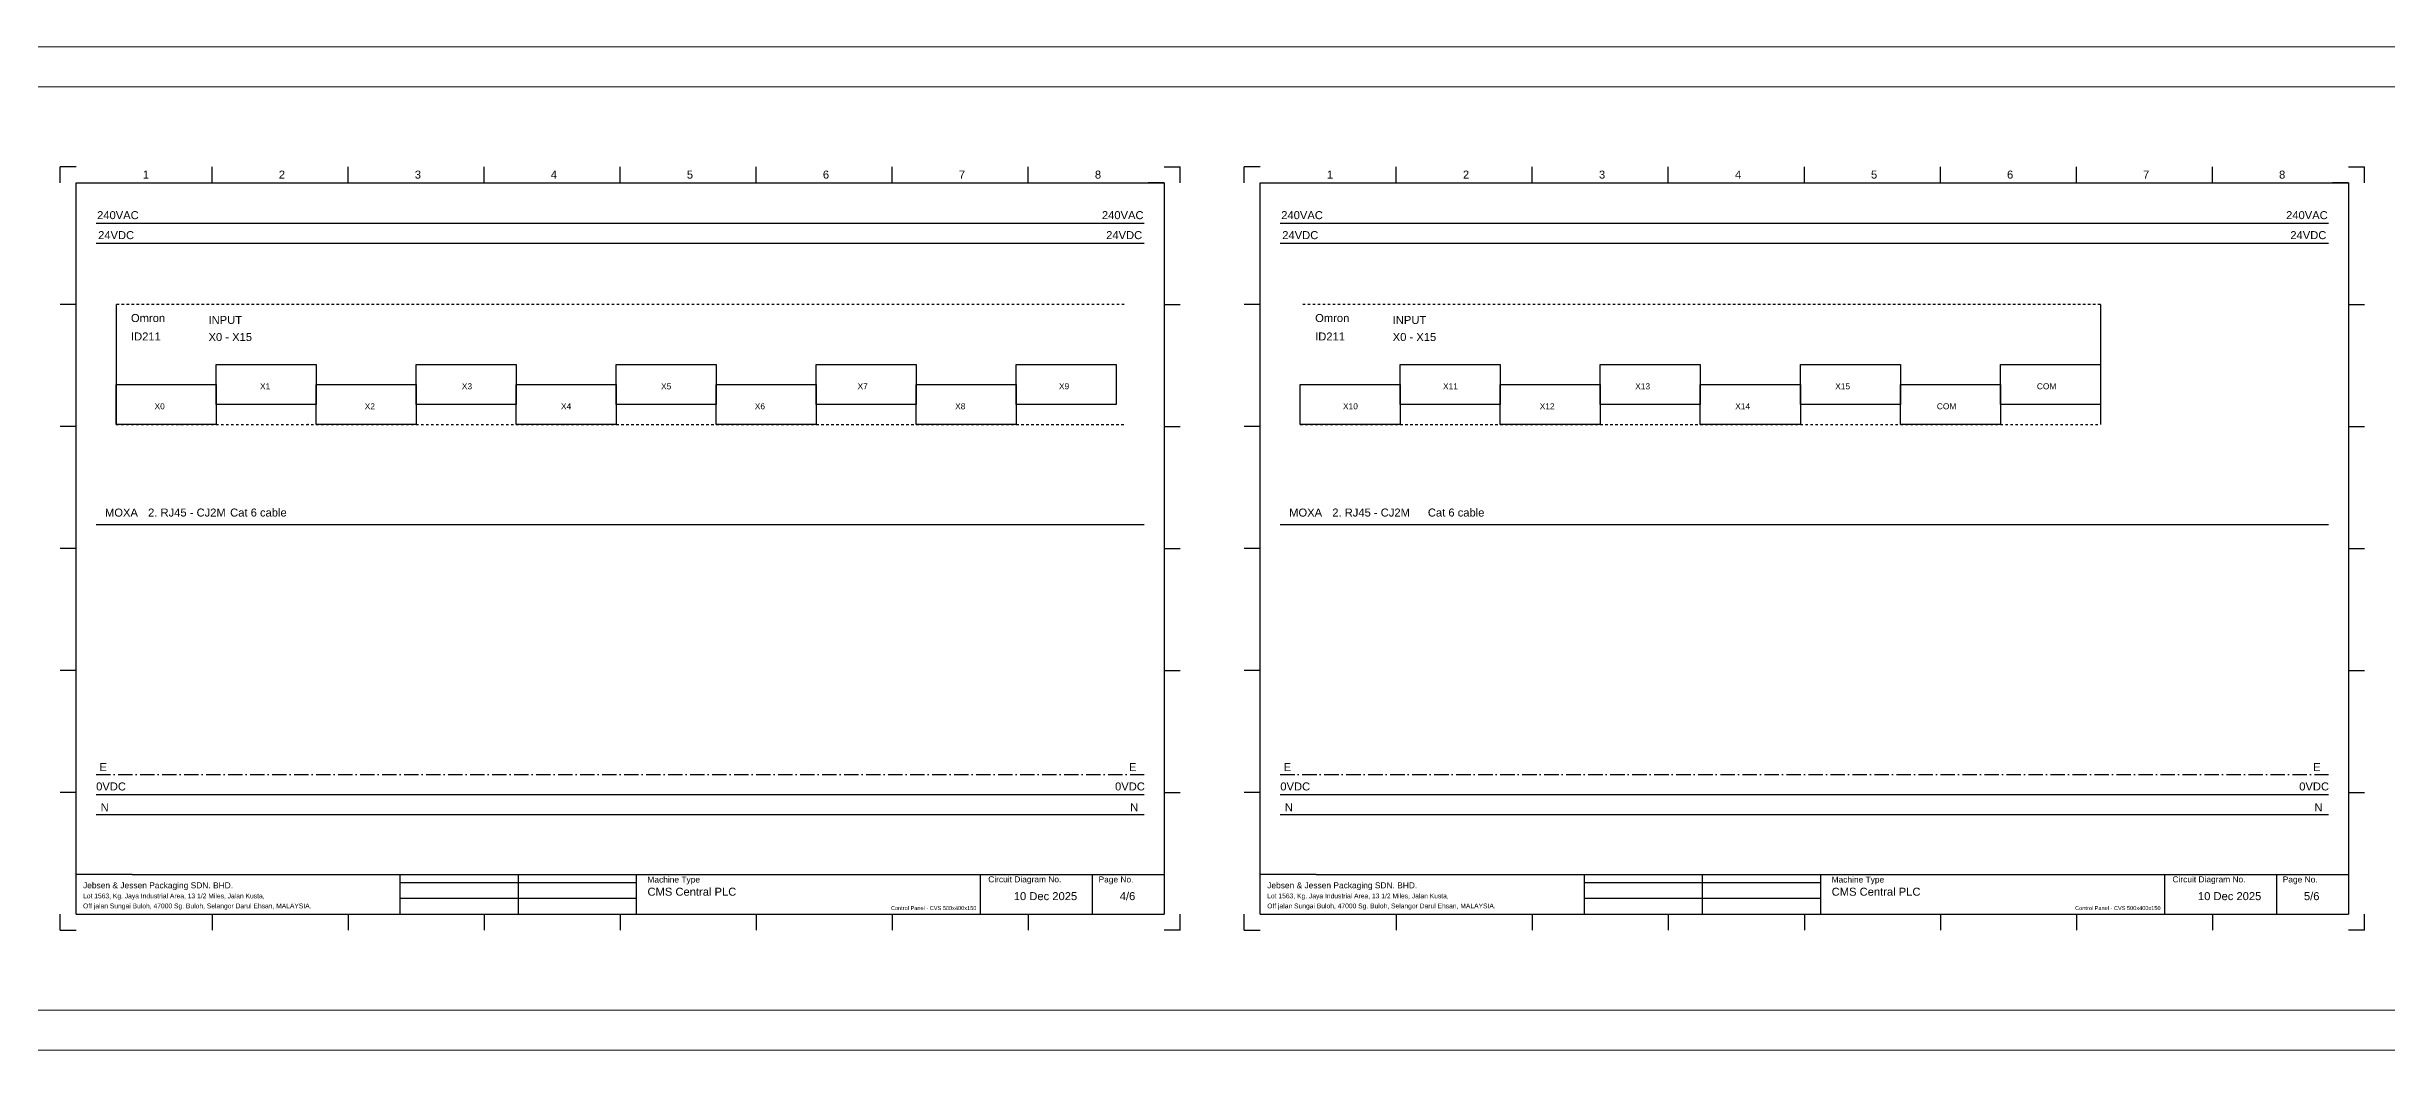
# Model space of a CAD drawing. Header units: millimetres. Extents: x -1052 to 3351, y 0 to 2015.
# Drawn here: x 915 to 1499, y 0 to 251 of the extents above; entities that cross this region are included whole.
import ezdxf

# ---------------------------------------------------------------- set-up
doc = ezdxf.new("R2010")
doc.units = ezdxf.units.MM
doc.linetypes.add('ACAD_ISO10W100', pattern=[18, 12, -3, 0, -3])
doc.linetypes.add('JIS_02_1.2', pattern=[2.5, 1.25, -1.25])
doc.layers.add('ConnectionPoints', color=1, linetype='Continuous', lineweight=5)
doc.layers.add('Layer1', color=50, linetype='Continuous', lineweight=25)
doc.layers.add('Layer1-1', color=2, linetype='JIS_02_1.2')
doc.layers.add('Layer1-2', color=2, linetype='ACAD_ISO10W100')
doc.styles.get("Standard").update_dxf_attribs({"font": 'arial.ttf'})

msp = doc.modelspace()

# ---------------------------------------------------------------- linework, layer by layer
at = {"layer": 'ConnectionPoints'}
for points in [[(0.0423, 251.0404), (2420.042, 251.0404), (2420.042, 0.0395), (0.0423, 0.0395)], [(10.0423, 241.0404), (2410.042, 241.0404), (2410.042, 10.0395), (10.0423, 10.0395)]]:
    msp.add_lwpolyline(points, close=True, dxfattribs=at)
at = {"layer": 'Layer1'}
for p, q in [((922.042, 221.037), (918.042, 221.037)), ((918.042, 217.037), (918.042, 221.037)), ((922.042, 217.037), (1194.042, 217.037)), ((922.042, 34.037), (922.042, 217.037)), ((956.042, 217.037), (956.042, 221.037)), ((990.042, 217.037), (990.042, 221.037)), ((1024.042, 217.037), (1024.042, 221.037)), ((1058.042, 217.037), (1058.042, 221.037)), ((1092.042, 217.037), (1092.042, 221.037)), ((1126.042, 217.037), (1126.042, 221.037)), ((1160.042, 217.037), (1160.042, 221.037)), ((1194.042, 217.037), (1190.042, 217.037)), ((1194.042, 221.037), (1198.042, 221.037)), ((1194.042, 217.037), (1194.042, 34.037)), ((1198.042, 217.037), (1198.042, 221.037)), ((1218.042, 221.037), (1214.042, 221.037)), ((1214.042, 217.037), (1214.042, 221.037)), ((1218.042, 217.037), (1490.042, 217.037)), ((1218.042, 34.037), (1218.042, 217.037)), ((1252.042, 217.037), (1252.042, 221.037)), ((1286.042, 217.037), (1286.042, 221.037)), ((1320.042, 217.037), (1320.042, 221.037)), ((1354.042, 217.037), (1354.042, 221.037)), ((1388.042, 217.037), (1388.042, 221.037)), ((1422.042, 217.037), (1422.042, 221.037)), ((1456.042, 217.037), (1456.042, 221.037)), ((1490.042, 217.037), (1486.042, 217.037)), ((1490.042, 221.037), (1494.042, 221.037)), ((1490.042, 217.037), (1490.042, 34.037)), ((1494.042, 217.037), (1494.042, 221.037)), ((927.042, 206.9332), (1189.042, 206.9332)), ((1223.042, 206.9332), (1485.042, 206.9332)), ((922.042, 186.537), (918.042, 186.537)), ((932.042, 186.537), (932.042, 156.537)), ((1194.042, 186.537), (1198.042, 186.537)), ((1218.042, 186.537), (1214.042, 186.537)), ((1428.042, 186.537), (1428.042, 156.537)), ((1490.042, 186.537), (1494.042, 186.537)), ((922.042, 156.037), (918.042, 156.037)), ((1194.042, 156.037), (1198.042, 156.037)), ((1218.042, 156.037), (1214.042, 156.037)), ((1490.042, 156.037), (1494.042, 156.037)), ((927.042, 131.537), (1189.042, 131.537)), ((1223.042, 131.537), (1485.042, 131.537)), ((922.042, 125.537), (918.042, 125.537)), ((1194.042, 125.537), (1198.042, 125.537)), ((1218.042, 125.537), (1214.042, 125.537)), ((1490.042, 125.537), (1494.042, 125.537)), ((922.042, 95.037), (918.042, 95.037)), ((1194.042, 95.037), (1198.042, 95.037)), ((1218.042, 95.037), (1214.042, 95.037)), ((1490.042, 95.037), (1494.042, 95.037)), ((922.042, 64.537), (918.042, 64.537)), ((1194.042, 64.537), (1198.042, 64.537)), ((1218.042, 64.537), (1214.042, 64.537)), ((1490.042, 64.537), (1494.042, 64.537)), ((982.042, 44.037), (1194.042, 44.037)), ((1002.9642, 42.037), (1062.042, 42.037)), ((1278.042, 44.037), (1490.042, 44.037)), ((1298.9642, 42.037), (1358.042, 42.037)), ((1002.9642, 38.037), (1062.042, 38.037)), ((1298.9642, 38.037), (1358.042, 38.037)), ((918.042, 30.037), (918.042, 34.037)), ((918.042, 30.037), (922.042, 30.037)), ((922.042, 34.037), (1194.042, 34.037)), ((956.042, 34.037), (956.042, 30.037)), ((990.042, 34.037), (990.042, 30.037)), ((1024.042, 34.037), (1024.042, 30.037)), ((1058.042, 34.037), (1058.042, 30.037)), ((1092.042, 34.037), (1092.042, 30.037)), ((1126.042, 34.037), (1126.042, 30.037)), ((1160.042, 34.037), (1160.042, 30.037)), ((1198.042, 30.037), (1194.042, 30.037)), ((1198.042, 30.037), (1198.042, 34.037)), ((1214.042, 30.037), (1214.042, 34.037)), ((1214.042, 30.037), (1218.042, 30.037)), ((1218.042, 34.037), (1490.042, 34.037)), ((1252.042, 34.037), (1252.042, 30.037)), ((1286.042, 34.037), (1286.042, 30.037)), ((1320.042, 34.037), (1320.042, 30.037)), ((1354.042, 34.037), (1354.042, 30.037)), ((1388.042, 34.037), (1388.042, 30.037)), ((1422.042, 34.037), (1422.042, 30.037)), ((1456.042, 34.037), (1456.042, 30.037)), ((1494.042, 30.037), (1490.042, 30.037)), ((1494.042, 30.037), (1494.042, 34.037))]:
    msp.add_line(p, q, dxfattribs=at)
at = {"layer": 'Layer1', "lineweight": -3}
for p, q in [((927.042, 201.9332), (1189.042, 201.9332)), ((1223.042, 201.9332), (1485.042, 201.9332)), ((927.042, 64.037), (1189.042, 64.037)), ((927.042, 59.037), (1189.042, 59.037)), ((1223.042, 64.037), (1485.042, 64.037)), ((1223.042, 59.037), (1485.042, 59.037)), ((936.042, 44.037), (922.042, 44.037)), ((936.042, 44.037), (982.042, 44.037)), ((1002.9642, 44.037), (1002.9642, 34.037)), ((1032.5031, 44.037), (1032.5031, 34.037)), ((1062.042, 44.037), (1062.042, 34.037)), ((1148.042, 44.037), (1148.042, 34.037)), ((1176.042, 44.037), (1176.042, 34.037)), ((1232.042, 44.037), (1218.042, 44.037)), ((1232.042, 44.037), (1278.042, 44.037)), ((1298.9642, 44.037), (1298.9642, 34.037)), ((1328.5031, 44.037), (1328.5031, 34.037)), ((1358.042, 44.037), (1358.042, 34.037)), ((1444.042, 44.037), (1444.042, 34.037)), ((1472.042, 44.037), (1472.042, 34.037))]:
    msp.add_line(p, q, dxfattribs=at)
at = {"layer": 'Layer1'}
for points in [[(957.042, 171.537), (982.042, 171.537), (982.042, 161.537), (957.042, 161.537)], [(1007.042, 171.537), (1032.042, 171.537), (1032.042, 161.537), (1007.042, 161.537)], [(1057.042, 171.537), (1082.042, 171.537), (1082.042, 161.537), (1057.042, 161.537)], [(1107.042, 171.537), (1132.042, 171.537), (1132.042, 161.537), (1107.042, 161.537)], [(1157.042, 171.537), (1182.042, 171.537), (1182.042, 161.537), (1157.042, 161.537)], [(1253.042, 171.537), (1278.042, 171.537), (1278.042, 161.537), (1253.042, 161.537)], [(1303.042, 171.537), (1328.042, 171.537), (1328.042, 161.537), (1303.042, 161.537)], [(1353.042, 171.537), (1378.042, 171.537), (1378.042, 161.537), (1353.042, 161.537)], [(1403.042, 171.537), (1428.042, 171.537), (1428.042, 161.537), (1403.042, 161.537)], [(932.042, 166.537), (957.042, 166.537), (957.042, 156.537), (932.042, 156.537)], [(982.042, 166.537), (1007.042, 166.537), (1007.042, 156.537), (982.042, 156.537)], [(1032.042, 166.537), (1057.042, 166.537), (1057.042, 156.537), (1032.042, 156.537)], [(1082.042, 166.537), (1107.042, 166.537), (1107.042, 156.537), (1082.042, 156.537)], [(1132.042, 166.537), (1157.042, 166.537), (1157.042, 156.537), (1132.042, 156.537)], [(1228.042, 166.537), (1253.042, 166.537), (1253.042, 156.537), (1228.042, 156.537)], [(1278.042, 166.537), (1303.042, 166.537), (1303.042, 156.537), (1278.042, 156.537)], [(1328.042, 166.537), (1353.042, 166.537), (1353.042, 156.537), (1328.042, 156.537)], [(1378.042, 166.537), (1403.042, 166.537), (1403.042, 156.537), (1378.042, 156.537)]]:
    msp.add_lwpolyline(points, close=True, dxfattribs=at)
at = {"layer": 'Layer1-1', "lineweight": -3, "ltscale": 0.5}
for p, q in [((1184.042, 186.537), (932.042, 186.537)), ((1428.042, 186.537), (1228.042, 186.537)), ((932.042, 156.537), (1184.042, 156.537)), ((1228.042, 156.537), (1428.042, 156.537))]:
    msp.add_line(p, q, dxfattribs=at)
at = {"layer": 'Layer1-2', "ltscale": 0.3}
for p, q in [((927.042, 69.037), (1189.042, 69.037)), ((1223.042, 69.037), (1485.042, 69.037))]:
    msp.add_line(p, q, dxfattribs=at)
at = {"layer": 'Layer1-2', "lineweight": -3}
for p in [(948.042, 156.537), (948.042, 156.537), (980.042, 156.537), (1044.042, 156.537), (1244.042, 156.537)]:
    msp.add_point(p, dxfattribs=at)

# ---------------------------------------------------------------- texts
at = {"layer": 'Layer1', "lineweight": -3}
for s, height, p in [('240VAC', 2, (927.2911, 207.9218)), ('24VDC', 2, (927.5419, 202.9218)), ('240VAC', 2, (1178.4621, 207.9218)), ('24VDC', 2, (1179.5222, 202.9218)), ('240VAC', 2, (1223.2911, 207.9218)), ('24VDC', 2, (1223.5419, 202.9218)), ('240VAC', 2, (1474.4621, 207.9218)), ('24VDC', 2, (1475.5222, 202.9218)), ('X13', 1.5, (1311.7608, 165.3654)), ('X12', 1.5, (1287.8942, 160.3654)), ('X14', 1.5, (1336.7608, 160.3654)), ('2. RJ45 - CJ2M', 2, (940.0417, 133.5334)), ('Cat 6 cable', 2, (960.5521, 133.5334)), ('2. RJ45 - CJ2M', 2, (1236.0417, 133.5334)), ('Cat 6 cable', 2, (1259.9387, 133.5334)), ('E', 2, (927.8724, 69.8495)), ('E', 2, (1185.2304, 69.8495)), ('E', 2, (1223.8724, 69.8495)), ('E', 2, (1481.2304, 69.8495)), ('0VDC', 2, (927.0553, 65.0256)), ('0VDC', 2, (1181.7465, 65.0256)), ('0VDC', 2, (1223.0553, 65.0256)), ('0VDC', 2, (1477.7465, 65.0256)), ('N', 2, (928.1701, 59.8242)), ('N', 2, (1185.528, 59.8242)), ('N', 2, (1224.1701, 59.8242)), ('N', 2, (1481.528, 59.8242)), ('Jebsen & Jessen Packaging SDN. BHD.', 1.5, (923.7808, 40.537)), ('Machine Type', 1.5, (1064.8455, 41.9829)), ('Circuit Diagram No.', 1.5, (1150.042, 42.037)), ('Page No.', 1.5, (1177.6196, 42.0084)), ('Jebsen & Jessen Packaging SDN. BHD.', 1.5, (1219.7808, 40.537)), ('Machine Type', 1.5, (1360.8455, 41.9829)), ('Circuit Diagram No.', 1.5, (1446.042, 42.037)), ('Page No.', 1.5, (1473.6196, 42.0084)), ('Off jalan Sungai Buloh, 47000 Sg. Buloh, Selangor Darul Ehsan, MALAYSIA.', 1.2, (923.7808, 35.537)), ('Lot 1563, Kg. Jaya Industrial Area, 13 1/2 Miles, Jalan Kusta,', 1.2, (923.7808, 38.037)), ('Off jalan Sungai Buloh, 47000 Sg. Buloh, Selangor Darul Ehsan, MALAYSIA.', 1.2, (1219.7808, 35.537)), ('Lot 1563, Kg. Jaya Industrial Area, 13 1/2 Miles, Jalan Kusta,', 1.2, (1219.7808, 38.037))]:
    msp.add_text(s, height=height, dxfattribs=at).set_placement(p)
at = {"layer": 'Layer1'}
for s, p in [('X9', (1167.7193, 165.3654)), ('X11', (1263.7193, 165.3654)), ('COM', (1412.1592, 165.3654)), ('X2', (994.189, 160.3654)), ('X4', (1043.2448, 160.3654)), ('X6', (1091.6826, 160.3654)), ('X8', (1141.7656, 160.3654)), ('X10', (1238.7193, 160.3654)), ('COM', (1387.1592, 160.3654))]:
    msp.add_text(s, height=1.5, dxfattribs=at).set_placement(p)
at = {"layer": 'Layer1', "char_height": 2, "attachment_point": 1}
for s, insert in [('1', (938.7066, 220.0651)), ('2', (972.7066, 220.0651)), ('3', (1006.7066, 220.0651)), ('4', (1040.7066, 220.0651)), ('5', (1074.7066, 220.0651)), ('6', (1108.7066, 220.0651)), ('7', (1142.7066, 220.0651)), ('8', (1176.7066, 220.0651)), ('1', (1234.7066, 220.0651)), ('2', (1268.7066, 220.0651)), ('3', (1302.7066, 220.0651)), ('4', (1336.7066, 220.0651)), ('5', (1370.7066, 220.0651)), ('6', (1404.7066, 220.0651)), ('7', (1438.7066, 220.0651)), ('8', (1472.7066, 220.0651)), ('Omron', (935.7586, 184.1855)), ('INPUT', (955.1473, 183.7043)), ('Omron', (1231.7586, 184.1855)), ('INPUT', (1251.1473, 183.7043)), ('ID211', (935.7586, 179.5735)), ('X0 - X15', (955.1473, 179.4374)), ('ID211', (1231.7586, 179.5735)), ('X0 - X15', (1251.1473, 179.4374)), ('MOXA', (929.2654, 135.523)), ('MOXA', (1225.2654, 135.523))]:
    msp.add_mtext(s, dxfattribs=dict(at, insert=insert))
at = {"layer": 'Layer1', "lineweight": -3, "attachment_point": 1}
for s, insert, char_height, width in [('CMS Central PLC', (1064.8699, 40.6935), 2, 44.23883), ('Control Panel - CVS 500x400x150', (1125.7286, 36.0968), 1, 44.306977), ('10 Dec 2025', (1156.4306, 39.5852), 2, 20.743661), ('4/6', (1182.9168, 39.5852), 2, 7.999046), ('CMS Central PLC', (1360.8699, 40.6935), 2, 44.23883), ('Control Panel - CVS 500x400x150', (1421.7286, 36.0968), 1, 44.306977), ('10 Dec 2025', (1452.4306, 39.5852), 2, 20.743661), ('5/6', (1478.9168, 39.5852), 2, 7.999046)]:
    msp.add_mtext(s, dxfattribs=dict(at, insert=insert, char_height=char_height, width=width))
at = {"layer": 'Layer1-2', "lineweight": -3}
for s, p in [('X1', (968.0142, 165.3654)), ('X3', (1018.4644, 165.3654)), ('X5', (1068.2612, 165.3654)), ('X7', (1117.38, 165.3654)), ('X15', (1361.7608, 165.3654)), ('X0', (941.6442, 160.3654))]:
    msp.add_text(s, height=1.5, dxfattribs=at).set_placement(p)

doc.saveas('drawing.dxf')
